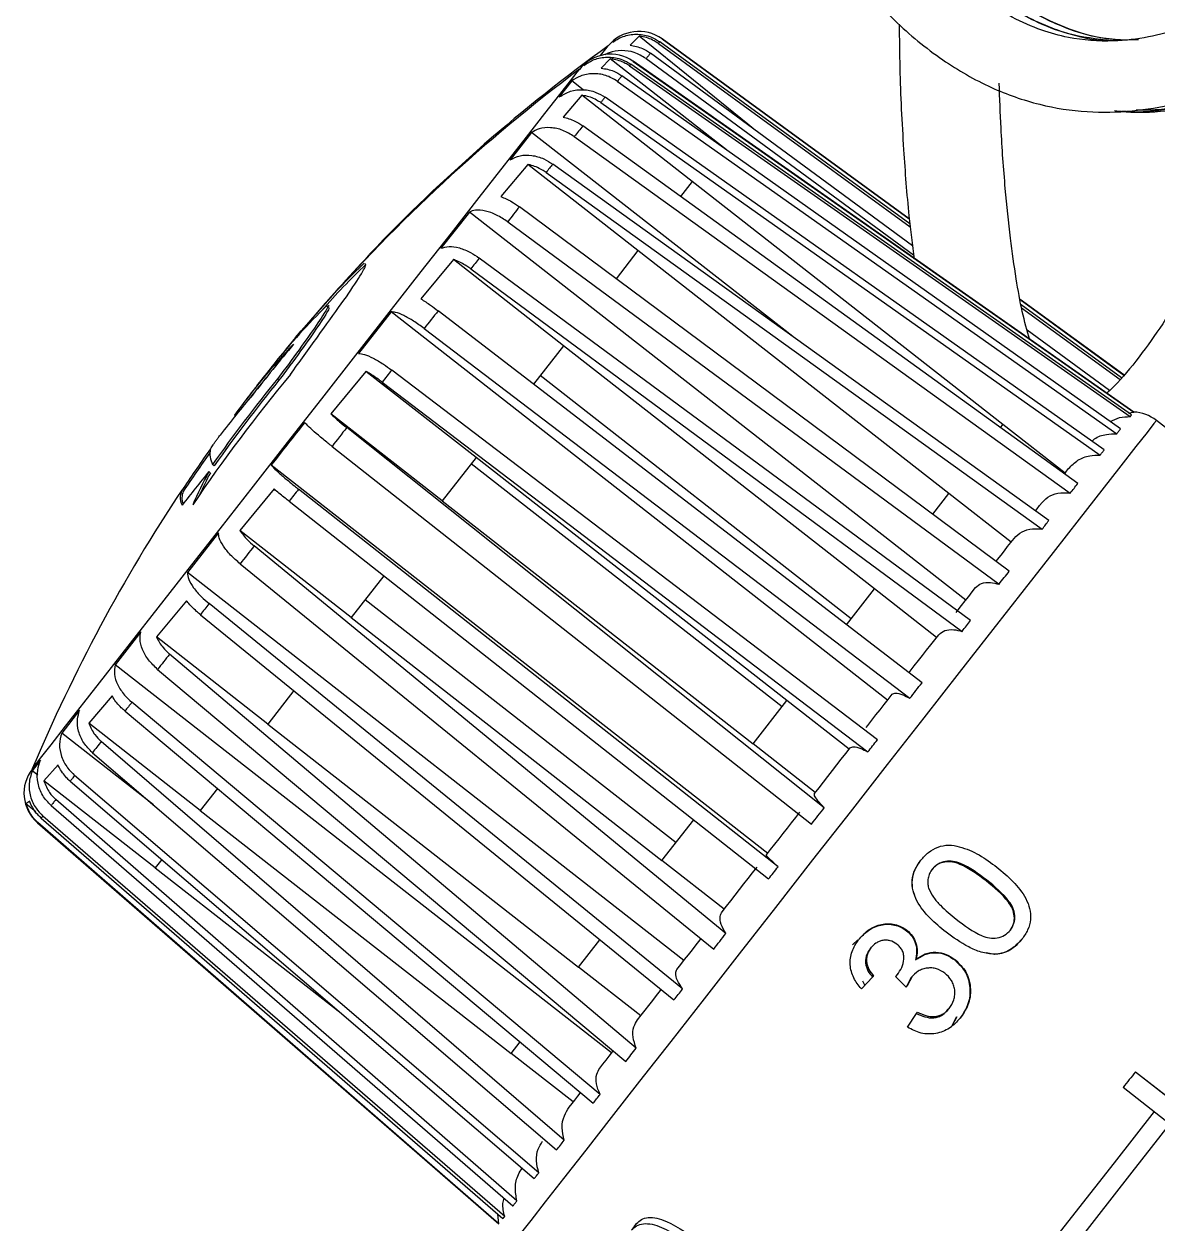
# Model space of a CAD drawing. Extents: x 150 to 4150, y 50 to 2920.
# Drawn here: x 1828.1 to 1971.8, y 1488.5 to 1640.6 of the extents above; entities that cross this region are included whole.
import ezdxf

# ---------------------------------------------------------------- set-up
doc = ezdxf.new("R2010")
doc.units = 0
doc.header["$LTSCALE"] = 10
doc.linetypes.add('SLD-KATı', pattern=[0])
doc.layers.get('0').update_dxf_attribs({"linetype": 'CONTINUOUS'})

msp = doc.modelspace()

# ---------------------------------------------------------------- linework, layer by layer
at = {"color": 7, "linetype": 'SLD-KATı'}
for p, q in [((1906.09, 1639.04), (1904.94, 1637.9)), ((1919.86, 1627.87), (1906.09, 1639.04)), ((1908.52, 1638.11), (1940.44, 1614.88)), ((1940.4, 1615.24), (1908.69, 1638.32)), ((1940.32, 1615.88), (1908.99, 1638.69)), ((1908.99, 1638.68), (1940.32, 1615.87)), ((1940.73, 1612.47), (1907.53, 1636.88)), ((1902.43, 1636.15), (1901.29, 1634.99)), ((1916.39, 1625.22), (1902.43, 1636.15)), ((1904.87, 1635.26), (1968.3, 1590.82)), ((1968.46, 1591.03), (1905.04, 1635.48)), ((1905.32, 1635.84), (1968.75, 1591.39)), ((1968.75, 1591.4), (1905.33, 1635.85)), ((1906.96, 1636.19), (1940.87, 1611.33)), ((1897.56, 1633.37), (1895.97, 1631.34)), ((1898.98, 1632.25), (1897.56, 1633.37)), ((1967.09, 1589.27), (1903.9, 1634.02)), ((1903.35, 1633.31), (1966.6, 1588.64)), ((1898.82, 1631.54), (1896.44, 1628.78)), ((1912.79, 1620.62), (1898.82, 1631.54)), ((1901.23, 1630.61), (1964.49, 1585.94)), ((1965.01, 1586.62), (1901.76, 1631.29)), ((1961.66, 1582.33), (1898.94, 1627.68)), ((1919.86, 1627.87), (1919.84, 1627.83)), ((1920.62, 1627.25), (1919.86, 1627.87)), ((1892.46, 1626.84), (1889.73, 1623.36)), ((1925.56, 1600.96), (1892.46, 1626.84)), ((1897.87, 1626.31), (1960.72, 1581.12)), ((1916.39, 1625.22), (1916.36, 1625.19)), ((1917.16, 1624.63), (1916.39, 1625.22)), ((1891.97, 1622.78), (1888.57, 1618.71)), ((1905.94, 1611.86), (1891.97, 1622.78)), ((1957.99, 1577.64), (1895.14, 1622.83)), ((1894.3, 1621.75), (1957.15, 1576.56)), ((1912.79, 1620.62), (1911.32, 1618.73)), ((1952.18, 1589.82), (1912.79, 1620.62)), ((1884.57, 1616.75), (1880.97, 1612.15)), ((1947.47, 1567.57), (1884.57, 1616.75)), ((1952.99, 1571.24), (1890.91, 1617.42)), ((1889.43, 1615.52), (1951.69, 1569.58)), ((1882.55, 1610.72), (1878.43, 1605.75)), ((1896.51, 1599.8), (1882.55, 1610.72)), ((1948.09, 1564.97), (1885.83, 1610.91)), ((1905.94, 1611.86), (1903.16, 1608.3)), ((1945.33, 1581.06), (1905.94, 1611.86)), ((1884.76, 1609.54), (1947.02, 1563.6)), ((1866.82, 1604.76), (1866.62, 1604.91)), ((1967.51, 1596.1), (1954.35, 1605.67)), ((1954.36, 1605.66), (1967.5, 1596.09)), ((1967.2, 1595.73), (1954.48, 1604.99)), ((1954.55, 1604.61), (1967.04, 1595.53)), ((1874.66, 1604.09), (1870.54, 1598.81)), ((1937.57, 1554.9), (1874.66, 1604.09)), ((1941.93, 1557.09), (1880.61, 1604.23)), ((1878.85, 1601.99), (1940.39, 1555.13)), ((1965.67, 1594.12), (1955.25, 1601.79)), ((1896.51, 1599.8), (1892.71, 1594.93)), ((1935.9, 1569), (1896.51, 1599.8)), ((1860.45, 1595.44), (1860.25, 1595.6)), ((1871.47, 1596.55), (1867.03, 1591.17)), ((1885.43, 1585.63), (1871.47, 1596.55)), ((1936.27, 1549.86), (1874.73, 1596.72)), ((1932.94, 1565.21), (1893.55, 1596.01)), ((1873.53, 1595.19), (1935.07, 1548.33)), ((1854.91, 1590.93), (1854.83, 1590.99)), ((1881.14, 1580.14), (1867.03, 1591.17)), ((1968.04, 1591.32), (1968.75, 1591.39)), ((1929.55, 1541.26), (1869.03, 1589.42)), ((1951.86, 1589.41), (1952.18, 1589.82)), ((1960.06, 1583.66), (1952.18, 1589.82)), ((2006.49, 1563.08), (1971.63, 1590.34)), ((1867.17, 1587.05), (1927.93, 1539.19)), ((1852.24, 1584.6), (1852.04, 1584.76)), ((1885.43, 1585.63), (1881.14, 1580.14)), ((1924.2, 1554.03), (1884.81, 1584.83)), ((1924.82, 1554.83), (1885.43, 1585.63)), ((1851.75, 1583.7), (1851.56, 1583.86)), ((1922.38, 1535.47), (1859.47, 1584.66)), ((1848.48, 1581.58), (1848.32, 1581.71)), ((1859.82, 1581.65), (1855.48, 1576.4)), ((1923.69, 1533.77), (1862.93, 1581.63)), ((1881.14, 1580.14), (1920.53, 1549.34)), ((1943.29, 1578.45), (1945.33, 1581.06)), ((1953.21, 1574.9), (1945.33, 1581.06)), ((1861.73, 1580.09), (1922.49, 1532.23)), ((1852.79, 1576.11), (1848.84, 1571.06)), ((1869.59, 1565.37), (1855.48, 1576.4)), ((1917.07, 1525.3), (1857.3, 1574.43)), ((1911.75, 1521.88), (1848.84, 1571.06)), ((1855.53, 1572.16), (1915.53, 1523.33)), ((1873.72, 1570.64), (1869.59, 1565.37)), ((1932.35, 1564.45), (1935.9, 1569)), ((1943.78, 1562.84), (1935.9, 1569)), ((1848.74, 1567.48), (1844.92, 1562.89)), ((1911.59, 1518.29), (1851.59, 1567.12)), ((1871.37, 1567.64), (1910.76, 1536.84)), ((1850.5, 1565.72), (1910.49, 1516.89)), ((1869.59, 1565.37), (1908.98, 1534.57)), ((1842.96, 1563.54), (1839.7, 1559.36)), ((1859.03, 1551.85), (1844.92, 1562.89)), ((1905.71, 1510.78), (1846.59, 1560.73)), ((1902.6, 1510.18), (1839.7, 1559.36)), ((1845.07, 1558.79), (1904.4, 1509.1)), ((1862.33, 1556.09), (1859.03, 1551.85)), ((1839.31, 1555.43), (1836.36, 1551.95)), ((1901.14, 1504.93), (1841.81, 1554.62)), ((1920.53, 1549.34), (1924.82, 1554.83)), ((1932.7, 1548.67), (1924.82, 1554.83)), ((1835.19, 1553.6), (1832.92, 1550.71)), ((1840.94, 1553.5), (1900.26, 1503.8)), ((1850.47, 1540.92), (1836.36, 1551.95)), ((1859.03, 1551.85), (1898.41, 1521.06)), ((1844.57, 1541.6), (1832.92, 1550.71)), ((1836.82, 1548.23), (1895.63, 1497.88)), ((1896.59, 1499.11), (1837.93, 1549.65)), ((1928.41, 1543.18), (1920.53, 1549.34)), ((1830.23, 1547.26), (1829.19, 1545.93)), ((1832.47, 1546.67), (1830.67, 1544.66)), ((1829.89, 1545.39), (1829.19, 1545.93)), ((1893.37, 1494.99), (1834.56, 1545.34)), ((1844.77, 1533.63), (1830.67, 1544.66)), ((1833.99, 1544.61), (1892.8, 1494.26)), ((1852.64, 1543.69), (1850.47, 1540.92)), ((1890.59, 1491.44), (1832.18, 1542.29)), ((1828.87, 1542.07), (1828.38, 1541.73)), ((1829.65, 1540.74), (1828.38, 1541.73)), ((1831.58, 1541.53), (1890.09, 1490.79)), ((1850.47, 1540.92), (1889.86, 1510.12)), ((1829.86, 1539.33), (1888.29, 1488.5)), ((1888.31, 1488.51), (1829.89, 1539.37)), ((1830.33, 1539.93), (1888.83, 1489.18)), ((1889.05, 1489.46), (1830.54, 1540.2)), ((1908.98, 1534.57), (1913, 1539.71)), ((1845.59, 1534.68), (1844.77, 1533.63)), ((1916.86, 1528.41), (1908.98, 1534.57)), ((1844.77, 1533.63), (1868.31, 1515.23)), ((1939.97, 1525.66), (1940.01, 1525.73)), ((1898.41, 1521.06), (1901.12, 1524.52)), ((1933.13, 1523.87), (1933.81, 1524.5)), ((1950.04, 1522.8), (1950.05, 1522.8)), ((1951.12, 1522.67), (1950.06, 1522.86)), ((1906.29, 1514.9), (1898.41, 1521.06)), ((1935.67, 1519.78), (1934.24, 1518.28)), ((1934.38, 1519.3), (1934.67, 1518.74)), ((1938.59, 1519.84), (1938.79, 1520.06)), ((1938.59, 1519.84), (1938.7, 1519.98)), ((1939.92, 1518.53), (1938.59, 1519.84)), ((1938.7, 1519.98), (1938.9, 1520.2)), ((1938.79, 1520.06), (1938.9, 1520.2)), ((1940.57, 1519.72), (1939.92, 1518.53)), ((1940.67, 1519.85), (1940.03, 1518.67)), ((1939.92, 1518.53), (1940.03, 1518.67)), ((1940.11, 1513.43), (1941.22, 1515.18)), ((1941.22, 1515.18), (1941.35, 1515.35)), ((1945.35, 1515.79), (1945.45, 1515.92)), ((1946.35, 1514.75), (1945.76, 1513.64)), ((1946.27, 1514.69), (1945.61, 1513.45)), ((1889.86, 1510.12), (1890.99, 1511.57)), ((1897.74, 1503.96), (1889.86, 1510.12)), ((1968.97, 1507.8), (1972.91, 1504.72)), ((1968.97, 1507.79), (1968.97, 1507.8)), ((1968.97, 1507.79), (1974.88, 1503.17)), ((1973.31, 1501.17), (1967.4, 1505.79)), ((1888.31, 1488.51), (1888.17, 1489.76))]:
    msp.add_line(p, q, dxfattribs=at)
at = {"color": 7, "linetype": 'SLD-KATı', "flags": 128}
for points in [[(1908.69, 1638.32), (1908.67, 1638.3), (1908.65, 1638.27), (1908.63, 1638.25), (1908.61, 1638.22), (1908.59, 1638.19), (1908.57, 1638.17), (1908.54, 1638.14), (1908.52, 1638.11)], [(1901.19, 1636.59), (1901.86, 1637.42), (1902.16, 1637.79), (1902.16, 1637.79)], [(1907.53, 1636.88), (1907.46, 1636.8), (1907.39, 1636.72), (1907.33, 1636.64), (1907.26, 1636.55), (1907.19, 1636.46), (1907.11, 1636.37), (1907.04, 1636.28), (1906.96, 1636.19)], [(1829.2, 1546.18), (1829.46, 1546.51), (1830.25, 1547.53), (1831.58, 1549.22), (1833.41, 1551.57), (1835.73, 1554.53), (1838.49, 1558.05), (1841.64, 1562.09), (1845.15, 1566.58), (1848.96, 1571.45), (1853, 1576.61), (1857.21, 1582), (1861.52, 1587.52), (1865.87, 1593.08), (1870.19, 1598.61), (1874.41, 1604.01), (1878.47, 1609.19), (1882.29, 1614.08), (1885.83, 1618.6), (1889.01, 1622.68), (1891.8, 1626.24), (1894.15, 1629.25), (1896.02, 1631.64), (1897.39, 1633.39), (1898.22, 1634.46), (1898.52, 1634.83), (1898.52, 1634.83)], [(1903.9, 1634.02), (1903.83, 1633.94), (1903.77, 1633.85), (1903.7, 1633.77), (1903.63, 1633.68), (1903.56, 1633.59), (1903.49, 1633.5), (1903.42, 1633.41), (1903.35, 1633.31)], [(1901.76, 1631.29), (1901.7, 1631.21), (1901.63, 1631.12), (1901.57, 1631.04), (1901.5, 1630.95), (1901.43, 1630.87), (1901.37, 1630.78), (1901.3, 1630.7), (1901.23, 1630.61)], [(1898.94, 1627.68), (1898.81, 1627.51), (1898.68, 1627.35), (1898.55, 1627.18), (1898.41, 1627.01), (1898.28, 1626.83), (1898.14, 1626.66), (1898.01, 1626.49), (1897.87, 1626.31)], [(1895.14, 1622.83), (1895.04, 1622.69), (1894.94, 1622.56), (1894.83, 1622.43), (1894.73, 1622.29), (1894.62, 1622.16), (1894.51, 1622.02), (1894.41, 1621.88), (1894.3, 1621.75)], [(1890.91, 1617.42), (1890.73, 1617.18), (1890.55, 1616.95), (1890.36, 1616.71), (1890.18, 1616.47), (1889.99, 1616.24), (1889.81, 1616), (1889.62, 1615.76), (1889.43, 1615.52)], [(1871.82, 1611.22), (1871.94, 1611.4), (1871.98, 1611.44)], [(1885.83, 1610.91), (1885.7, 1610.74), (1885.56, 1610.57), (1885.43, 1610.4), (1885.3, 1610.23), (1885.16, 1610.06), (1885.03, 1609.89), (1884.89, 1609.71), (1884.76, 1609.54)], [(1880.61, 1604.23), (1880.39, 1603.95), (1880.17, 1603.67), (1879.95, 1603.4), (1879.73, 1603.11), (1879.51, 1602.83), (1879.29, 1602.55), (1879.07, 1602.27), (1878.85, 1601.99)], [(1862.55, 1600.84), (1863.26, 1601.68), (1864.23, 1602.79)], [(1874.73, 1596.72), (1874.58, 1596.53), (1874.43, 1596.33), (1874.28, 1596.14), (1874.13, 1595.95), (1873.98, 1595.76), (1873.83, 1595.57), (1873.68, 1595.38), (1873.53, 1595.19)], [(1869.03, 1589.42), (1868.79, 1589.12), (1868.56, 1588.83), (1868.33, 1588.53), (1868.1, 1588.24), (1867.87, 1587.94), (1867.63, 1587.64), (1867.4, 1587.35), (1867.17, 1587.05)], [(1966.6, 1588.64), (1966.66, 1588.72), (1966.73, 1588.81), (1966.79, 1588.89), (1966.85, 1588.97), (1966.91, 1589.04), (1966.97, 1589.12), (1967.03, 1589.2), (1967.09, 1589.27)], [(1964.49, 1585.94), (1964.55, 1586.03), (1964.62, 1586.11), (1964.69, 1586.2), (1964.75, 1586.28), (1964.82, 1586.37), (1964.89, 1586.45), (1964.95, 1586.53), (1965.01, 1586.62)], [(1960.06, 1583.66), (1960.25, 1583.91), (1960.51, 1584.24)], [(1960.72, 1581.12), (1960.84, 1581.28), (1960.96, 1581.43), (1961.08, 1581.58), (1961.2, 1581.73), (1961.31, 1581.88), (1961.43, 1582.03), (1961.55, 1582.18), (1961.66, 1582.33)], [(1862.93, 1581.63), (1862.78, 1581.43), (1862.63, 1581.24), (1862.48, 1581.05), (1862.33, 1580.86), (1862.18, 1580.66), (1862.03, 1580.47), (1861.88, 1580.28), (1861.73, 1580.09)], [(1956.34, 1578.91), (1956.51, 1579.12), (1956.83, 1579.54), (1957.16, 1579.95)], [(1957.15, 1576.56), (1957.26, 1576.7), (1957.37, 1576.84), (1957.47, 1576.97), (1957.58, 1577.11), (1957.68, 1577.24), (1957.79, 1577.37), (1957.89, 1577.51), (1957.99, 1577.64)], [(1857.3, 1574.43), (1857.08, 1574.14), (1856.86, 1573.86), (1856.64, 1573.58), (1856.41, 1573.29), (1856.19, 1573.01), (1855.97, 1572.73), (1855.75, 1572.45), (1855.53, 1572.16)], [(1951.36, 1572.53), (1951.51, 1572.73), (1951.94, 1573.28), (1952.36, 1573.81), (1952.77, 1574.34), (1953.18, 1574.87), (1953.59, 1575.38)], [(1951.69, 1569.58), (1951.85, 1569.79), (1952.02, 1570), (1952.18, 1570.21), (1952.35, 1570.41), (1952.51, 1570.62), (1952.67, 1570.83), (1952.83, 1571.04), (1952.99, 1571.24)], [(1946.25, 1566), (1946.5, 1566.32), (1946.95, 1566.89), (1947.4, 1567.47), (1947.84, 1568.03), (1948.28, 1568.6), (1948.72, 1569.15)], [(1851.59, 1567.12), (1851.45, 1566.94), (1851.31, 1566.77), (1851.18, 1566.59), (1851.04, 1566.42), (1850.9, 1566.24), (1850.77, 1566.07), (1850.63, 1565.9), (1850.5, 1565.72)], [(1947.02, 1563.6), (1947.15, 1563.78), (1947.29, 1563.95), (1947.42, 1564.12), (1947.56, 1564.29), (1947.69, 1564.46), (1947.82, 1564.63), (1947.96, 1564.8), (1948.09, 1564.97)], [(1940.31, 1558.41), (1940.43, 1558.55), (1940.95, 1559.23), (1941.48, 1559.9), (1942, 1560.56), (1942.51, 1561.22), (1943.03, 1561.88), (1943.54, 1562.53), (1944.04, 1563.18)], [(1846.59, 1560.73), (1846.4, 1560.48), (1846.21, 1560.24), (1846.02, 1559.99), (1845.83, 1559.75), (1845.64, 1559.51), (1845.45, 1559.27), (1845.26, 1559.03), (1845.07, 1558.79)], [(1940.39, 1555.13), (1940.58, 1555.37), (1940.78, 1555.62), (1940.97, 1555.87), (1941.16, 1556.11), (1941.35, 1556.36), (1941.54, 1556.6), (1941.74, 1556.84), (1941.93, 1557.09)], [(1841.81, 1554.62), (1841.7, 1554.48), (1841.59, 1554.33), (1841.48, 1554.19), (1841.37, 1554.05), (1841.26, 1553.91), (1841.15, 1553.78), (1841.05, 1553.64), (1840.94, 1553.5)], [(1934.87, 1551.44), (1935.06, 1551.69), (1935.58, 1552.35), (1936.09, 1553.01), (1936.61, 1553.67), (1937.12, 1554.32), (1937.63, 1554.98), (1938.14, 1555.63)], [(1935.07, 1548.33), (1935.22, 1548.52), (1935.37, 1548.71), (1935.52, 1548.9), (1935.67, 1549.09), (1935.82, 1549.28), (1935.97, 1549.47), (1936.12, 1549.66), (1936.27, 1549.86)], [(1837.93, 1549.65), (1837.79, 1549.47), (1837.65, 1549.29), (1837.51, 1549.11), (1837.37, 1548.93), (1837.23, 1548.75), (1837.09, 1548.58), (1836.96, 1548.41), (1836.82, 1548.23)], [(1928.32, 1543.06), (1928.88, 1543.79), (1929.45, 1544.51), (1930.01, 1545.23), (1930.57, 1545.95), (1931.14, 1546.67), (1931.7, 1547.39), (1932.26, 1548.11), (1932.82, 1548.83)], [(1834.56, 1545.34), (1834.49, 1545.25), (1834.41, 1545.16), (1834.34, 1545.06), (1834.27, 1544.97), (1834.2, 1544.88), (1834.13, 1544.79), (1834.06, 1544.7), (1833.99, 1544.61)], [(1832.18, 1542.29), (1832.1, 1542.19), (1832.02, 1542.09), (1831.94, 1541.99), (1831.87, 1541.9), (1831.79, 1541.8), (1831.72, 1541.71), (1831.65, 1541.62), (1831.58, 1541.53)], [(1922.22, 1535.27), (1922.75, 1535.94), (1923.28, 1536.62), (1923.81, 1537.3), (1924.34, 1537.97), (1924.87, 1538.65), (1925.4, 1539.33), (1925.93, 1540.01), (1926.46, 1540.69)], [(1927.93, 1539.19), (1928.13, 1539.45), (1928.34, 1539.71), (1928.54, 1539.97), (1928.74, 1540.23), (1928.94, 1540.48), (1929.15, 1540.74), (1929.35, 1541), (1929.55, 1541.26)], [(1941.78, 1534.62), (1941.76, 1534.59), (1941.74, 1534.56)], [(1916.6, 1528.07), (1917.14, 1528.77), (1917.69, 1529.47), (1918.24, 1530.18), (1918.79, 1530.88), (1919.35, 1531.59), (1919.9, 1532.3), (1920.46, 1533.01), (1921.02, 1533.73)], [(1922.49, 1532.23), (1922.64, 1532.42), (1922.79, 1532.61), (1922.94, 1532.81), (1923.09, 1533), (1923.24, 1533.19), (1923.39, 1533.38), (1923.54, 1533.58), (1923.69, 1533.77)], [(1943.18, 1533.4), (1943.21, 1533.43), (1943.23, 1533.46)], [(1950.04, 1531.97), (1950.08, 1532.03), (1950.12, 1532.08)], [(1953.09, 1525.68), (1953.11, 1525.71), (1953.13, 1525.74)], [(1910.88, 1520.76), (1911.36, 1521.38), (1911.85, 1522), (1912.34, 1522.63), (1912.83, 1523.26), (1913.32, 1523.89), (1913.82, 1524.53), (1913.9, 1524.63)], [(1915.53, 1523.33), (1915.72, 1523.58), (1915.91, 1523.82), (1916.11, 1524.07), (1916.3, 1524.31), (1916.49, 1524.56), (1916.68, 1524.81), (1916.88, 1525.05), (1917.07, 1525.3)], [(1933.9, 1524.53), (1933.95, 1524.59), (1934, 1524.66)], [(1954.59, 1524.6), (1954.57, 1524.57), (1954.55, 1524.54)], [(1935.4, 1523.44), (1935.45, 1523.5), (1935.5, 1523.57)], [(1951.13, 1522.68), (1951.12, 1522.68), (1951.12, 1522.67)], [(1946.11, 1521.92), (1946.13, 1521.95), (1946.15, 1521.97)], [(1905.88, 1514.37), (1906.35, 1514.98), (1906.83, 1515.59), (1907.31, 1516.2), (1907.8, 1516.83), (1908.29, 1517.45), (1908.79, 1518.09), (1908.85, 1518.17)], [(1910.49, 1516.89), (1910.63, 1517.06), (1910.77, 1517.24), (1910.9, 1517.41), (1911.04, 1517.59), (1911.18, 1517.76), (1911.31, 1517.94), (1911.45, 1518.11), (1911.59, 1518.29)], [(1901.11, 1508.26), (1901.5, 1508.76), (1901.89, 1509.27), (1902.29, 1509.78), (1902.7, 1510.3), (1902.77, 1510.39)], [(1904.4, 1509.1), (1904.56, 1509.31), (1904.73, 1509.51), (1904.89, 1509.72), (1905.05, 1509.93), (1905.22, 1510.14), (1905.38, 1510.35), (1905.55, 1510.56), (1905.71, 1510.78)], [(1968.97, 1507.79), (1968.77, 1507.54), (1968.58, 1507.29), (1968.38, 1507.04), (1968.18, 1506.79), (1967.99, 1506.54), (1967.79, 1506.29), (1967.6, 1506.04), (1967.4, 1505.79)], [(1897.22, 1503.3), (1897.58, 1503.75), (1897.94, 1504.21), (1898.3, 1504.68), (1898.61, 1505.08)], [(1900.26, 1503.8), (1900.37, 1503.94), (1900.48, 1504.08), (1900.59, 1504.22), (1900.7, 1504.36), (1900.81, 1504.5), (1900.92, 1504.64), (1901.03, 1504.78), (1901.14, 1504.93)], [(1937.89, 1459.93), (1940.73, 1463.56), (1944.06, 1467.83), (1947.86, 1472.68), (1952.05, 1478.04), (1956.57, 1483.81), (1961.34, 1489.92), (1966.3, 1496.27), (1971.37, 1502.75)], [(1973.41, 1501.3), (1968.53, 1495.06), (1963.76, 1488.95), (1959.16, 1483.08), (1954.81, 1477.51), (1950.78, 1472.36), (1947.13, 1467.69), (1943.92, 1463.58), (1941.19, 1460.09)], [(1895.63, 1497.88), (1895.75, 1498.03), (1895.87, 1498.18), (1895.99, 1498.33), (1896.11, 1498.49), (1896.23, 1498.64), (1896.35, 1498.8), (1896.47, 1498.95), (1896.59, 1499.11)], [(1892.8, 1494.26), (1892.87, 1494.35), (1892.94, 1494.44), (1893.01, 1494.53), (1893.08, 1494.62), (1893.15, 1494.71), (1893.23, 1494.81), (1893.3, 1494.9), (1893.37, 1494.99)], [(1890.09, 1490.79), (1890.15, 1490.86), (1890.21, 1490.94), (1890.27, 1491.02), (1890.33, 1491.1), (1890.4, 1491.18), (1890.46, 1491.27), (1890.53, 1491.35), (1890.59, 1491.44)], [(1888.83, 1489.18), (1888.86, 1489.22), (1888.88, 1489.25), (1888.91, 1489.28), (1888.94, 1489.32), (1888.96, 1489.35), (1888.99, 1489.39), (1889.02, 1489.42), (1889.05, 1489.46)], [(1888.29, 1488.5), (1888.29, 1488.5), (1888.3, 1488.5), (1888.3, 1488.5), (1888.3, 1488.5), (1888.3, 1488.51), (1888.31, 1488.51)], [(1905.13, 1487.74), (1905.45, 1488.14), (1905.77, 1488.55)]]:
    msp.add_lwpolyline(points, dxfattribs=at)
at = {"color": 8, "linetype": 'SLD-KATı', "flags": 128}
for points in [[(1908.99, 1638.69), (1908.99, 1638.69), (1908.99, 1638.68)], [(1905.33, 1635.85), (1905.33, 1635.85), (1905.32, 1635.84)], [(1971.63, 1590.34), (1971.63, 1590.34), (1971.31, 1589.93), (1970.44, 1588.82), (1969.04, 1587.02), (1967.12, 1584.57), (1964.7, 1581.49), (1961.84, 1577.82), (1958.55, 1573.61), (1954.88, 1568.92), (1950.89, 1563.82), (1946.63, 1558.37), (1942.16, 1552.65), (1937.53, 1546.73), (1932.81, 1540.7), (1928.07, 1534.63), (1923.36, 1528.61), (1918.75, 1522.72), (1914.31, 1517.03), (1910.09, 1511.63), (1906.15, 1506.59), (1902.54, 1501.98), (1899.32, 1497.86), (1896.52, 1494.28), (1894.18, 1491.3), (1892.35, 1488.94), (1891.03, 1487.26), (1890.25, 1486.26), (1890.01, 1485.96)]]:
    msp.add_lwpolyline(points, dxfattribs=at)
at = {"color": 7, "linetype": 'SLD-KATı'}
for centre, radius, start, end in [((1906.05, 1634.64), 5, 53.9522, 140.9522), ((2027.71, 1463.51), 214.8, 125.7668, 136.471), ((1902.46, 1631.75), 5, 54.9781, 141.9781), ((1817.36, 1703.85), 111.19, 321.9098, 322.0516), ((2027.16, 1462.82), 214.8, 126.7927, 138.7506), ((2026.8, 1463.99), 213.77, 136.4708, 139.5109), ((1932.55, 1545.8), 88.96, 133.5535, 141.6675), ((1932.85, 1545.53), 89.1, 133.5499, 138.7424), ((1929.1, 1541.76), 88.91, 134.7617, 141.1587), ((1921.22, 1543.6), 81.57, 136.2371, 144.4814), ((2026.08, 1462.7), 213.72, 140.0209, 142.2511), ((2027.71, 1463.51), 214.8, 140.2568, 141.5825), ((2027.16, 1462.82), 214.8, 141.1638, 141.9781), ((2024.12, 1461.62), 210.75, 140.3243, 145.9427), ((2025.36, 1462.07), 212.35, 141.0368, 144.705), ((2025.3, 1462.11), 212.02, 141.0348, 144.7088), ((1921.12, 1543.68), 81.2, 140.1422, 142.6754), ((2027.16, 1462.82), 214.8, 141.9781, 142.6735), ((1928.96, 1531.32), 95.06, 139.1133, 143.0332), ((1936.07, 1616.2), 41.03, 321.7764, 322.1486), ((1968.55, 1586.4), 5, 51.9781, 87.6664), ((1968.87, 1591.3), 0.149, 140.7488, 143.448), ((2026.89, 1463.32), 214.25, 144.8239, 146.4584), ((2027.16, 1462.82), 214.55, 144.8765, 146.4646), ((1854.72, 1586.16), 3.02, 169.6556, 207.614), ((1958.67, 1495.34), 138.95, 140.4295, 142.6653), ((1941.49, 1537.69), 101.09, 152.8266, 155.4824), ((1939.66, 1538.56), 98.82, 152.8199, 154.6316), ((1849.78, 1580.56), 1.86, 142.118, 210.7529), ((2027.16, 1462.82), 214.8, 146.4593, 157.1636), ((1850.24, 1580.5), 2.09, 156.0055, 200.9856), ((1833.14, 1543.1), 5, 141.9781, 228.9781), ((2098.49, 1330.38), 340.33, 141.9372, 141.9948)]:
    msp.add_arc(centre, radius, start, end, dxfattribs=at)
at = {"color": 8, "linetype": 'SLD-KATı'}
msp.add_arc((1832.67, 1537.17), 3.55, 141.6872, 142.3994, dxfattribs=at)
at = {"color": 7, "linetype": 'SLD-KATı'}
for points, knots in [([(2041.98, 1710.04), (2041.57, 1709.38), (2038.78, 1704.89), (2033.63, 1697.24), (2026.36, 1686.89), (2019.29, 1677.62), (2012.48, 1669.42), (2006.52, 1662.87), (1999.85, 1656.19), (1992, 1649.37), (1984.25, 1644.22), (1978.44, 1641.39), (1974.68, 1639.92), (1970.57, 1638.83), (1965.76, 1638.24), (1961.17, 1638.6), (1956.88, 1639.78), (1953.11, 1641.46), (1948.98, 1644.05), (1946.38, 1646.39), (1944.97, 1647.67)], [0, 0, 0, 0, 0.017773, 0.120234, 0.209773, 0.305523, 0.385539, 0.451985, 0.506765, 0.60024, 0.68815, 0.717343, 0.747576, 0.780522, 0.814689, 0.859176, 0.886412, 0.918151, 0.95554, 1, 1, 1, 1]), ([(1932.47, 1647.67), (1934.4, 1645.39), (1938.03, 1641.11), (1944.22, 1636.03), (1950.44, 1632.43), (1956.65, 1630.25), (1962.71, 1629.31), (1970.31, 1629.46), (1979.21, 1631.64), (1988.67, 1636.26), (1997, 1641.9), (2004.5, 1648.14), (2011.17, 1654.57), (2017.23, 1661.07), (2022.75, 1667.5), (2028, 1674.05), (2033.13, 1680.82), (2037.78, 1687.27), (2040.7, 1691.57), (2041.98, 1693.44)], [0, 0, 0, 0, 0.063734, 0.119736, 0.1701, 0.216216, 0.259134, 0.299507, 0.376296, 0.450086, 0.519901, 0.587289, 0.654776, 0.714553, 0.773897, 0.832824, 0.890823, 0.952369, 1, 1, 1, 1]), ([(1967.31, 1629.55), (1967.89, 1629.51), (1970.88, 1629.3), (1976.22, 1630.42), (1982.96, 1632.57), (1989.18, 1635.62), (1995.01, 1639.19), (2000.85, 1643.52), (2005.02, 1646.91), (2007.21, 1649.04), (2007.44, 1649.27)], [0, 0, 0, 0, 0.038525, 0.197579, 0.352438, 0.503411, 0.649633, 0.799647, 0.978996, 1, 1, 1, 1]), ([(1969.08, 1629.69), (1970.14, 1629.69), (1973.01, 1629.68), (1977.87, 1630.9), (1984.09, 1633.04), (1990.56, 1636.36), (1997.33, 1640.81), (2002.89, 1645.07), (2006.17, 1648.17), (2007.31, 1649.25)], [0, 0, 0, 0, 0.073074, 0.196795, 0.34018, 0.523121, 0.69187, 0.893111, 1, 1, 1, 1]), ([(1966.36, 1638.44), (1966.27, 1638.44), (1964.39, 1638.36), (1960.2, 1639.23), (1955.06, 1641.36), (1950.48, 1644.4), (1948.15, 1646.52), (1946.89, 1647.67)], [0, 0, 0, 0, 0.012302, 0.253526, 0.570068, 0.768012, 1, 1, 1, 1]), ([(1965.95, 1638.44), (1964.07, 1638.66), (1959.85, 1639.16), (1954.7, 1641.59), (1950.28, 1644.57), (1948.07, 1646.59), (1946.89, 1647.67)], [0, 0, 0, 0, 0.260224, 0.584035, 0.778369, 1, 1, 1, 1]), ([(1967.19, 1638.54), (1966.16, 1638.63), (1963.54, 1638.87), (1959.18, 1640.34), (1954.86, 1642.56), (1952.42, 1644.67), (1951.45, 1645.52)], [0, 0, 0, 0, 0.175184, 0.447426, 0.780363, 1, 1, 1, 1]), ([(1969.35, 1638.57), (1968.13, 1638.54), (1965.68, 1638.48), (1961.89, 1639.4), (1957.8, 1641), (1954.19, 1643.07), (1952.17, 1644.83), (1951.46, 1645.46)], [0, 0, 0, 0, 0.183825, 0.369774, 0.589953, 0.854418, 1, 1, 1, 1]), ([(1939.03, 1640.57), (1939.05, 1638.71), (1939.11, 1633.37), (1939.52, 1625.22), (1940.13, 1617.08), (1940.7, 1612.6), (1940.93, 1610.78)], [0, 0, 0, 0, 0.18344, 0.525025, 0.807631, 1, 1, 1, 1]), ([(1966.31, 1629.61), (1967.1, 1629.53), (1969.72, 1629.24), (1975.89, 1629.84), (1983.37, 1631.86), (1991.2, 1635.69), (1995.81, 1638.33), (1998.15, 1640.16), (1998.23, 1640.23)], [0, 0, 0, 0, 0.069602, 0.231235, 0.539314, 0.741439, 0.99109, 1, 1, 1, 1]), ([(1970.96, 1629.68), (1972.47, 1629.73), (1975.68, 1629.83), (1980.69, 1631.17), (1986.24, 1633.2), (1992.26, 1636.22), (1996.2, 1638.87), (1998.27, 1640.26)], [0, 0, 0, 0, 0.1528995, 0.3238857, 0.5211059, 0.7496242, 1, 1, 1, 1]), ([(1902.74, 1638.27), (1903.1, 1638.5), (1903.94, 1639.04), (1905.5, 1639.37), (1906.98, 1639.19), (1908.04, 1638.76), (1908.51, 1638.44), (1908.69, 1638.32)], [0, 0, 0, 0, 0.202893, 0.467545, 0.731792, 0.897057, 1, 1, 1, 1]), ([(1903.03, 1638.63), (1902.97, 1638.58), (1902.86, 1638.47), (1902.78, 1638.34), (1902.74, 1638.27)], [0, 0, 0, 0, 0.500006, 1, 1, 1, 1]), ([(1908.52, 1638.11), (1908.34, 1638.23), (1907.7, 1638.65), (1906.85, 1638.94), (1906.2, 1639.02), (1906.09, 1639.04)], [0, 0, 0, 0, 0.242339, 0.88209, 1, 1, 1, 1]), ([(1899.08, 1635.32), (1899.44, 1635.56), (1900.27, 1636.11), (1901.82, 1636.46), (1903.31, 1636.31), (1904.37, 1635.9), (1904.85, 1635.59), (1905.04, 1635.48)], [0, 0, 0, 0, 0.2028852, 0.4675499, 0.7317905, 0.8970472, 1, 1, 1, 1]), ([(1906.96, 1636.19), (1906.48, 1636.48), (1905.51, 1637.07), (1903.85, 1637.28), (1902.57, 1637.12), (1901.95, 1636.76), (1901.8, 1636.67)], [0, 0, 0, 0, 0.298941, 0.597942, 0.897193, 1, 1, 1, 1]), ([(1904.94, 1637.9), (1905.48, 1637.8), (1906.39, 1637.62), (1907.19, 1637.1), (1907.53, 1636.88)], [0, 0, 0, 0, 0.58337, 1, 1, 1, 1]), ([(1899.37, 1635.69), (1899.31, 1635.63), (1899.2, 1635.53), (1899.12, 1635.39), (1899.08, 1635.32)], [0, 0, 0, 0, 0.5000001, 1, 1, 1, 1]), ([(1901.29, 1634.99), (1901.83, 1634.89), (1902.75, 1634.74), (1903.56, 1634.23), (1903.9, 1634.02)], [0, 0, 0, 0, 0.5833708, 1, 1, 1, 1]), ([(1904.87, 1635.26), (1904.69, 1635.37), (1904.04, 1635.79), (1903.18, 1636.07), (1902.53, 1636.13), (1902.43, 1636.15)], [0, 0, 0, 0, 0.242362, 0.882074, 1, 1, 1, 1]), ([(1903.35, 1633.31), (1902.86, 1633.6), (1901.88, 1634.16), (1900.21, 1634.36), (1898.7, 1634.09), (1897.91, 1633.59), (1897.56, 1633.37)], [0, 0, 0, 0, 0.263774, 0.52759, 0.791618, 1, 1, 1, 1]), ([(1988.36, 1633.66), (1988.14, 1633.13), (1986.63, 1629.44), (1983.99, 1623.73), (1980.63, 1616.81), (1977.79, 1611.47), (1975.23, 1607), (1972.62, 1602.82), (1969.75, 1598.71), (1967.15, 1595.49), (1965.78, 1594.21), (1965.33, 1593.79)], [0, 0, 0, 0, 0.027377, 0.190943, 0.332756, 0.452161, 0.550624, 0.659284, 0.788931, 0.931058, 1, 1, 1, 1]), ([(1895.97, 1631.34), (1896.43, 1631.62), (1897.34, 1632.16), (1898.99, 1632.33), (1900.53, 1632.04), (1901.39, 1631.52), (1901.76, 1631.29)], [0, 0, 0, 0, 0.264603, 0.529291, 0.79368, 1, 1, 1, 1]), ([(1955.57, 1600.54), (1955.25, 1601.7), (1954.6, 1604), (1953.81, 1608.46), (1953.07, 1613.64), (1952.42, 1620.06), (1951.94, 1626.65), (1951.78, 1631.17), (1951.72, 1633.06)], [0, 0, 0, 0, 0.140964, 0.280164, 0.439964, 0.62545, 0.842761, 1, 1, 1, 1]), ([(1901.23, 1630.61), (1901.05, 1630.72), (1900.41, 1631.14), (1899.57, 1631.44), (1898.92, 1631.52), (1898.82, 1631.54)], [0, 0, 0, 0, 0.242327, 0.882108, 1, 1, 1, 1]), ([(1896.44, 1628.78), (1896.95, 1628.65), (1897.81, 1628.42), (1898.61, 1627.9), (1898.94, 1627.68)], [0, 0, 0, 0, 0.583374, 1, 1, 1, 1]), ([(1897.87, 1626.31), (1897.39, 1626.6), (1896.43, 1627.19), (1894.85, 1627.51), (1893.47, 1627.39), (1892.77, 1627.01), (1892.46, 1626.84)], [0, 0, 0, 0, 0.263755, 0.527585, 0.791618, 1, 1, 1, 1]), ([(1889.73, 1623.36), (1890.13, 1623.56), (1890.94, 1623.98), (1892.47, 1623.99), (1893.93, 1623.59), (1894.77, 1623.06), (1895.14, 1622.83)], [0, 0, 0, 0, 0.264598, 0.529293, 0.793672, 1, 1, 1, 1]), ([(1894.3, 1621.75), (1894.13, 1621.86), (1893.49, 1622.29), (1892.68, 1622.62), (1892.07, 1622.76), (1891.97, 1622.78)], [0, 0, 0, 0, 0.242334, 0.882106, 1, 1, 1, 1]), ([(1888.57, 1618.71), (1889.02, 1618.52), (1889.81, 1618.19), (1890.59, 1617.64), (1890.91, 1617.42)], [0, 0, 0, 0, 0.583368, 1, 1, 1, 1]), ([(1889.43, 1615.52), (1888.96, 1615.82), (1888.03, 1616.44), (1886.58, 1616.93), (1885.38, 1617.05), (1884.82, 1616.84), (1884.57, 1616.75)], [0, 0, 0, 0, 0.263743, 0.527584, 0.791619, 1, 1, 1, 1]), ([(1880.97, 1612.15), (1881.29, 1612.26), (1881.94, 1612.47), (1883.29, 1612.25), (1884.64, 1611.72), (1885.47, 1611.16), (1885.83, 1610.91)], [0, 0, 0, 0, 0.264582, 0.52928, 0.793655, 1, 1, 1, 1]), ([(1884.76, 1609.54), (1884.58, 1609.66), (1883.96, 1610.1), (1883.19, 1610.49), (1882.63, 1610.69), (1882.55, 1610.72)], [0, 0, 0, 0, 0.24236, 0.882113, 1, 1, 1, 1]), ([(1861.91, 1596.17), (1863.06, 1597.77), (1865.36, 1600.97), (1868.5, 1605.28), (1870.71, 1608.53), (1871.57, 1610.09), (1871.39, 1610.14), (1871.34, 1610.16)], [0, 0, 0, 0, 0.225974, 0.450638, 0.674292, 0.897808, 1, 1, 1, 1]), ([(1866.53, 1604.8), (1866.57, 1604.78), (1866.68, 1604.74), (1865.91, 1603.47), (1864.28, 1601.07), (1862.21, 1598.17), (1860.72, 1596.22), (1860.25, 1595.6)], [0, 0, 0, 0, 0.115176, 0.305746, 0.581529, 0.867007, 1, 1, 1, 1]), ([(1866.73, 1604.64), (1866.77, 1604.63), (1866.88, 1604.59), (1866.11, 1603.31), (1864.48, 1600.92), (1862.4, 1598.01), (1860.92, 1596.06), (1860.45, 1595.44)], [0, 0, 0, 0, 0.115177, 0.305747, 0.58153, 0.867013, 1, 1, 1, 1]), ([(1878.43, 1605.75), (1878.84, 1605.49), (1879.53, 1605.04), (1880.29, 1604.47), (1880.61, 1604.23)], [0, 0, 0, 0, 0.583375, 1, 1, 1, 1]), ([(1878.85, 1601.99), (1878.4, 1602.31), (1877.49, 1602.97), (1876.22, 1603.68), (1875.23, 1604.07), (1874.84, 1604.08), (1874.66, 1604.09)], [0, 0, 0, 0, 0.263766, 0.527599, 0.791625, 1, 1, 1, 1]), ([(1870.54, 1598.81), (1870.77, 1598.8), (1871.23, 1598.77), (1872.36, 1598.27), (1873.57, 1597.56), (1874.38, 1596.97), (1874.73, 1596.72)], [0, 0, 0, 0, 0.264592, 0.529293, 0.793682, 1, 1, 1, 1]), ([(1873.53, 1595.19), (1873.36, 1595.31), (1872.75, 1595.77), (1872.04, 1596.23), (1871.54, 1596.51), (1871.47, 1596.55)], [0, 0, 0, 0, 0.242311, 0.882126, 1, 1, 1, 1]), ([(1867.03, 1591.17), (1867.38, 1590.84), (1867.98, 1590.27), (1868.72, 1589.67), (1869.03, 1589.42)], [0, 0, 0, 0, 0.58336, 1, 1, 1, 1]), ([(1965.78, 1590.19), (1966.17, 1590.39), (1966.95, 1590.79), (1967.84, 1590.81), (1968.3, 1590.82)], [0, 0, 0, 0, 0.484365, 1, 1, 1, 1]), ([(1863.71, 1590.08), (1863, 1589.18), (1861.56, 1587.39), (1860.17, 1585.57), (1859.47, 1584.66)], [0, 0, 0, 0, 0.500001, 1, 1, 1, 1]), ([(1867.17, 1587.05), (1867, 1587.18), (1866.39, 1587.67), (1865.4, 1588.48), (1864.41, 1589.35), (1863.89, 1589.86), (1863.75, 1590.03), (1863.71, 1590.08)], [0, 0, 0, 0, 0.102975, 0.366804, 0.630618, 0.894684, 1, 1, 1, 1]), ([(1851.75, 1586.7), (1851.76, 1586.72), (1851.78, 1586.76), (1851.92, 1586.96), (1852.11, 1587.24), (1852.34, 1587.57), (1852.59, 1587.92), (1852.83, 1588.25), (1852.95, 1588.41), (1853.01, 1588.49)], [0, 0, 0, 0, 0.143613, 0.287379, 0.431276, 0.575268, 0.719295, 0.863211, 1, 1, 1, 1]), ([(1963.48, 1587.7), (1963.58, 1587.8), (1964.07, 1588.26), (1965.18, 1588.62), (1966.16, 1588.64), (1966.6, 1588.64)], [0, 0, 0, 0, 0.133136, 0.612893, 1, 1, 1, 1]), ([(1960.51, 1584.24), (1960.88, 1584.62), (1961.62, 1585.38), (1963.06, 1585.93), (1964.05, 1585.94), (1964.49, 1585.94)], [0, 0, 0, 0, 0.3570584, 0.714114, 1, 1, 1, 1]), ([(1859.47, 1584.66), (1859.56, 1584.55), (1859.77, 1584.31), (1860.51, 1583.62), (1861.47, 1582.8), (1862.32, 1582.11), (1862.76, 1581.76), (1862.93, 1581.63)], [0, 0, 0, 0, 0.202885, 0.467546, 0.731789, 0.897053, 1, 1, 1, 1]), ([(1861.73, 1580.09), (1861.56, 1580.22), (1860.96, 1580.69), (1860.31, 1581.23), (1859.88, 1581.59), (1859.82, 1581.65)], [0, 0, 0, 0, 0.242335, 0.882075, 1, 1, 1, 1]), ([(1957.16, 1579.95), (1957.47, 1580.25), (1958.09, 1580.86), (1959.39, 1581.24), (1960.31, 1581.16), (1960.72, 1581.12)], [0, 0, 0, 0, 0.356268, 0.712555, 1, 1, 1, 1]), ([(1855.53, 1572.16), (1855.11, 1572.53), (1854.27, 1573.27), (1853.35, 1574.43), (1852.83, 1575.42), (1852.8, 1575.9), (1852.79, 1576.11)], [0, 0, 0, 0, 0.263755, 0.527585, 0.791616, 1, 1, 1, 1]), ([(1855.48, 1576.4), (1855.78, 1576), (1856.29, 1575.32), (1857, 1574.69), (1857.3, 1574.43)], [0, 0, 0, 0, 0.583358, 1, 1, 1, 1]), ([(1953.59, 1575.38), (1953.9, 1575.69), (1954.52, 1576.3), (1955.82, 1576.68), (1956.74, 1576.6), (1957.15, 1576.56)], [0, 0, 0, 0, 0.357065, 0.714137, 1, 1, 1, 1]), ([(1848.84, 1571.06), (1848.87, 1570.79), (1848.92, 1570.24), (1849.58, 1569.14), (1850.5, 1568.06), (1851.26, 1567.41), (1851.59, 1567.12)], [0, 0, 0, 0, 0.264599, 0.529288, 0.793681, 1, 1, 1, 1]), ([(1948.72, 1569.15), (1948.94, 1569.35), (1949.4, 1569.76), (1950.49, 1569.86), (1951.32, 1569.66), (1951.69, 1569.58)], [0, 0, 0, 0, 0.356259, 0.712548, 1, 1, 1, 1]), ([(1850.5, 1565.72), (1850.33, 1565.86), (1849.75, 1566.35), (1849.15, 1566.96), (1848.79, 1567.41), (1848.74, 1567.48)], [0, 0, 0, 0, 0.242337, 0.882071, 1, 1, 1, 1]), ([(1845.07, 1558.79), (1844.67, 1559.18), (1843.86, 1559.95), (1843.09, 1561.31), (1842.77, 1562.56), (1842.9, 1563.24), (1842.96, 1563.54)], [0, 0, 0, 0, 0.263758, 0.527591, 0.791621, 1, 1, 1, 1]), ([(1944.04, 1563.18), (1944.27, 1563.38), (1944.73, 1563.78), (1945.83, 1563.89), (1946.65, 1563.69), (1947.02, 1563.6)], [0, 0, 0, 0, 0.3570603, 0.7141318, 1, 1, 1, 1]), ([(1844.92, 1562.89), (1845.17, 1562.43), (1845.6, 1561.64), (1846.3, 1561), (1846.59, 1560.73)], [0, 0, 0, 0, 0.583356, 1, 1, 1, 1]), ([(1839.7, 1559.36), (1839.63, 1558.98), (1839.51, 1558.21), (1839.96, 1556.84), (1840.76, 1555.59), (1841.49, 1554.91), (1841.81, 1554.62)], [0, 0, 0, 0, 0.264588, 0.529289, 0.793664, 1, 1, 1, 1]), ([(1840.94, 1553.5), (1840.78, 1553.64), (1840.2, 1554.15), (1839.66, 1554.82), (1839.36, 1555.35), (1839.31, 1555.43)], [0, 0, 0, 0, 0.242331, 0.882113, 1, 1, 1, 1]), ([(1938.14, 1555.63), (1938.27, 1555.7), (1938.53, 1555.85), (1939.37, 1555.63), (1940.08, 1555.28), (1940.39, 1555.13)], [0, 0, 0, 0, 0.356269, 0.712538, 1, 1, 1, 1]), ([(1836.82, 1548.23), (1836.43, 1548.63), (1835.63, 1549.43), (1834.99, 1550.95), (1834.83, 1552.4), (1835.08, 1553.23), (1835.19, 1553.6)], [0, 0, 0, 0, 0.263769, 0.527588, 0.791619, 1, 1, 1, 1]), ([(1836.36, 1551.95), (1836.58, 1551.45), (1836.96, 1550.59), (1837.64, 1549.93), (1837.93, 1549.65)], [0, 0, 0, 0, 0.5833711, 1, 1, 1, 1]), ([(1832.92, 1550.71), (1832.79, 1550.23), (1832.54, 1549.29), (1832.83, 1547.72), (1833.53, 1546.35), (1834.25, 1545.65), (1834.56, 1545.34)], [0, 0, 0, 0, 0.2645865, 0.5292834, 0.7936725, 1, 1, 1, 1]), ([(1932.82, 1548.83), (1932.95, 1548.9), (1933.21, 1549.05), (1934.05, 1548.83), (1934.76, 1548.48), (1935.07, 1548.33)], [0, 0, 0, 0, 0.3570504, 0.7141171, 1, 1, 1, 1]), ([(1831.58, 1541.53), (1831.19, 1541.94), (1830.41, 1542.76), (1829.84, 1544.36), (1829.77, 1545.93), (1830.09, 1546.85), (1830.23, 1547.26)], [0, 0, 0, 0, 0.263766, 0.52759, 0.791621, 1, 1, 1, 1]), ([(1833.99, 1544.61), (1833.83, 1544.76), (1833.27, 1545.28), (1832.77, 1546), (1832.51, 1546.58), (1832.47, 1546.67)], [0, 0, 0, 0, 0.242355, 0.882108, 1, 1, 1, 1]), ([(1829.19, 1545.93), (1829.02, 1545.41), (1828.68, 1544.36), (1828.88, 1542.67), (1829.53, 1541.23), (1830.23, 1540.52), (1830.54, 1540.2)], [0, 0, 0, 0, 0.264599, 0.5292934, 0.7936682, 1, 1, 1, 1]), ([(1830.67, 1544.66), (1830.87, 1544.14), (1831.21, 1543.24), (1831.89, 1542.57), (1832.18, 1542.29)], [0, 0, 0, 0, 0.583368, 1, 1, 1, 1]), ([(1929.55, 1541.26), (1929.25, 1541.57), (1928.66, 1542.19), (1928.26, 1542.8), (1928.3, 1542.98), (1928.32, 1543.06)], [0, 0, 0, 0, 0.355385, 0.710578, 1, 1, 1, 1]), ([(1828.38, 1541.73), (1828.58, 1541.21), (1828.92, 1540.32), (1829.6, 1539.65), (1829.89, 1539.37)], [0, 0, 0, 0, 0.583365, 1, 1, 1, 1]), ([(1830.33, 1539.93), (1830.18, 1540.08), (1829.61, 1540.6), (1829.14, 1541.36), (1828.91, 1541.98), (1828.87, 1542.07)], [0, 0, 0, 0, 0.242338, 0.882107, 1, 1, 1, 1]), ([(1941.78, 1534.62), (1942.09, 1534.96), (1942.71, 1535.65), (1943.93, 1536.33), (1945.31, 1536.59), (1947.11, 1536.25), (1949.23, 1535.36), (1950.68, 1534.26), (1951.41, 1533.71)], [0, 0, 0, 0, 0.1265, 0.252551, 0.377655, 0.502458, 0.751101, 1, 1, 1, 1]), ([(1923.69, 1533.77), (1923.38, 1534.05), (1922.74, 1534.61), (1922.25, 1535.12), (1922.23, 1535.22), (1922.22, 1535.27)], [0, 0, 0, 0, 0.355719, 0.711411, 1, 1, 1, 1]), ([(1941.01, 1530.22), (1940.93, 1530.39), (1940.68, 1530.97), (1940.62, 1532.09), (1940.96, 1533.43), (1941.48, 1534.18), (1941.74, 1534.56)], [0, 0, 0, 0, 0.119616, 0.412872, 0.706131, 1, 1, 1, 1]), ([(1944.97, 1525.48), (1944.27, 1526.06), (1942.87, 1527.21), (1941.42, 1529.01), (1940.74, 1530.72), (1940.63, 1532.11), (1940.99, 1533.47), (1941.52, 1534.23), (1941.78, 1534.62)], [0, 0, 0, 0, 0.248914, 0.497498, 0.622366, 0.747569, 0.873482, 1, 1, 1, 1]), ([(1950.12, 1532.08), (1949.07, 1532.88), (1947.76, 1533.88), (1945.89, 1534.51), (1944.89, 1534.5), (1943.92, 1534.19), (1943.46, 1533.7), (1943.23, 1533.46)], [0, 0, 0, 0, 0.497959, 0.62275, 0.747961, 0.873661, 1, 1, 1, 1]), ([(1943.23, 1533.46), (1943.17, 1533.37), (1943.04, 1533.2), (1942.84, 1532.83), (1942.67, 1532.32), (1942.63, 1531.69), (1942.71, 1531.27), (1942.76, 1531.07)], [0, 0, 0, 0, 0.125738, 0.251383, 0.501744, 0.751278, 1, 1, 1, 1]), ([(1950.04, 1531.97), (1948.99, 1532.77), (1947.68, 1533.77), (1945.81, 1534.42), (1944.83, 1534.42), (1943.86, 1534.12), (1943.41, 1533.64), (1943.18, 1533.4)], [0, 0, 0, 0, 0.500471, 0.625616, 0.750579, 0.875283, 1, 1, 1, 1]), ([(1951.41, 1533.71), (1952.11, 1533.14), (1953.5, 1531.98), (1954.95, 1530.18), (1955.63, 1528.48), (1955.75, 1527.09), (1955.38, 1525.74), (1954.86, 1524.98), (1954.59, 1524.6)], [0, 0, 0, 0, 0.248905, 0.497487, 0.622314, 0.747535, 0.873481, 1, 1, 1, 1]), ([(1953.09, 1525.68), (1953.26, 1525.96), (1953.61, 1526.52), (1953.66, 1527.52), (1953.43, 1528.48), (1952.34, 1530.13), (1951.06, 1531.15), (1950.04, 1531.97)], [0, 0, 0, 0, 0.124627, 0.2493627, 0.3742893, 0.4994648, 1, 1, 1, 1]), ([(1953.13, 1525.74), (1953.31, 1526.03), (1953.66, 1526.59), (1953.72, 1527.6), (1953.5, 1528.57), (1952.42, 1530.23), (1951.14, 1531.26), (1950.12, 1532.08)], [0, 0, 0, 0, 0.126235, 0.25197, 0.377156, 0.501979, 1, 1, 1, 1]), ([(1942.76, 1531.07), (1942.95, 1530.67), (1943.34, 1529.86), (1944.55, 1528.54), (1945.57, 1527.7), (1946.25, 1527.13)], [0, 0, 0, 0, 0.249915, 0.499999, 1, 1, 1, 1]), ([(1917.07, 1525.3), (1916.84, 1525.7), (1916.39, 1526.5), (1916.27, 1527.46), (1916.49, 1527.88), (1916.6, 1528.07)], [0, 0, 0, 0, 0.355378, 0.710568, 1, 1, 1, 1]), ([(1946.25, 1527.13), (1947.3, 1526.34), (1948.6, 1525.34), (1950.47, 1524.69), (1951.47, 1524.72), (1952.44, 1525.02), (1952.9, 1525.5), (1953.13, 1525.74)], [0, 0, 0, 0, 0.497973, 0.6228, 0.747993, 0.87372, 1, 1, 1, 1]), ([(1933.9, 1524.53), (1934.29, 1524.95), (1935.08, 1525.79), (1936.43, 1526.38), (1937.58, 1526.52), (1938.43, 1526.41), (1939.26, 1526.15), (1939.73, 1525.83), (1939.97, 1525.66)], [0, 0, 0, 0, 0.251755, 0.502303, 0.626195, 0.751872, 0.876208, 1, 1, 1, 1]), ([(1934, 1524.66), (1934.39, 1525.07), (1935.16, 1525.9), (1936.5, 1526.47), (1937.64, 1526.59), (1938.49, 1526.48), (1939.31, 1526.21), (1939.78, 1525.89), (1940.01, 1525.73)], [0, 0, 0, 0, 0.249743, 0.499247, 0.623271, 0.74961, 0.875009, 1, 1, 1, 1]), ([(1939.97, 1525.66), (1940.22, 1525.43), (1940.72, 1524.96), (1941.16, 1524.01), (1941.27, 1523.15), (1941.21, 1522.46), (1941.14, 1522.12), (1941.1, 1521.95)], [0, 0, 0, 0, 0.248246, 0.497268, 0.747617, 0.873649, 1, 1, 1, 1]), ([(1940.01, 1525.73), (1940.27, 1525.49), (1940.77, 1525.03), (1941.21, 1524.08), (1941.33, 1523.23), (1941.28, 1522.54), (1941.21, 1522.21), (1941.18, 1522.04)], [0, 0, 0, 0, 0.249844, 0.499629, 0.7494, 0.874661, 1, 1, 1, 1]), ([(1951.13, 1522.68), (1950.55, 1522.74), (1949.41, 1522.87), (1947.29, 1523.8), (1945.89, 1524.81), (1944.97, 1525.48)], [0, 0, 0, 0, 0.250382, 0.50047, 1, 1, 1, 1]), ([(1934.24, 1518.28), (1933.88, 1518.73), (1933.17, 1519.64), (1932.72, 1521.33), (1932.94, 1523.08), (1933.58, 1524.05), (1933.9, 1524.53)], [0, 0, 0, 0, 0.248383, 0.49731, 0.747842, 1, 1, 1, 1]), ([(1933.13, 1523.87), (1933.15, 1523.9), (1933.2, 1523.97), (1933.25, 1524.03), (1933.28, 1524.06)], [0, 0, 0, 0, 0.499963, 1, 1, 1, 1]), ([(1938.73, 1523.98), (1938.46, 1524.15), (1938.06, 1524.4), (1937.43, 1524.48), (1936.96, 1524.45), (1936.5, 1524.32), (1935.93, 1524.03), (1935.61, 1523.68), (1935.4, 1523.44)], [0, 0, 0, 0, 0.246996, 0.372844, 0.496619, 0.624069, 0.748092, 1, 1, 1, 1]), ([(1938.79, 1520.06), (1939, 1520.37), (1939.41, 1520.98), (1939.63, 1521.89), (1939.63, 1522.63), (1939.46, 1523.16), (1939.19, 1523.54), (1938.94, 1523.8), (1938.8, 1523.92), (1938.73, 1523.98)], [0, 0, 0, 0, 0.251913, 0.502891, 0.626564, 0.752124, 0.875996, 0.938007, 1, 1, 1, 1]), ([(1954.55, 1524.54), (1954.09, 1524.04), (1953.39, 1523.29), (1952.28, 1522.86), (1951.63, 1522.71), (1951.29, 1522.68), (1951.12, 1522.67)], [0, 0, 0, 0, 0.4988104, 0.7491495, 0.874555, 1, 1, 1, 1]), ([(1954.59, 1524.6), (1954.12, 1524.09), (1953.42, 1523.33), (1952.3, 1522.87), (1951.63, 1522.72), (1951.29, 1522.69), (1951.13, 1522.68)], [0, 0, 0, 0, 0.500305, 0.750438, 0.875338, 1, 1, 1, 1]), ([(1935.4, 1523.44), (1935.21, 1523.16), (1934.92, 1522.73), (1934.78, 1522.06), (1934.76, 1521.56), (1934.86, 1521.06), (1935.13, 1520.43), (1935.45, 1520.04), (1935.67, 1519.78)], [0, 0, 0, 0, 0.2516064, 0.3784594, 0.5027999, 0.6244065, 0.7521513, 1, 1, 1, 1]), ([(1935.5, 1523.57), (1935.31, 1523.29), (1935.03, 1522.87), (1934.89, 1522.21), (1934.89, 1521.71), (1934.99, 1521.22), (1935.26, 1520.6), (1935.58, 1520.2), (1935.8, 1519.94)], [0, 0, 0, 0, 0.249533, 0.375684, 0.499782, 0.621609, 0.750055, 1, 1, 1, 1]), ([(1941.1, 1521.95), (1941.48, 1522.21), (1942.24, 1522.74), (1943.62, 1522.96), (1944.98, 1522.7), (1945.73, 1522.18), (1946.11, 1521.92)], [0, 0, 0, 0, 0.252276, 0.502598, 0.751403, 1, 1, 1, 1]), ([(1941.18, 1522.04), (1941.55, 1522.3), (1942.3, 1522.81), (1943.67, 1523.02), (1945.02, 1522.75), (1945.77, 1522.23), (1946.15, 1521.97)], [0, 0, 0, 0, 0.250097, 0.499772, 0.749564, 1, 1, 1, 1]), ([(1944.81, 1520.29), (1944.47, 1520.5), (1943.97, 1520.83), (1943.18, 1520.97), (1942.58, 1520.94), (1941.99, 1520.81), (1941.26, 1520.46), (1940.85, 1520.02), (1940.57, 1519.72)], [0, 0, 0, 0, 0.2472359, 0.371817, 0.4968679, 0.6222179, 0.7482932, 1, 1, 1, 1]), ([(1941.1, 1521.95), (1941.12, 1521.97), (1941.14, 1522), (1941.16, 1522.03), (1941.18, 1522.04)], [0, 0, 0, 0, 0.500004, 1, 1, 1, 1]), ([(1946.11, 1521.92), (1946.6, 1521.45), (1947.35, 1520.73), (1947.84, 1519.44), (1948.02, 1518.43), (1948.01, 1517.39), (1947.72, 1516.04), (1947.15, 1515.17), (1946.76, 1514.59)], [0, 0, 0, 0, 0.246986, 0.371252, 0.496709, 0.622059, 0.748195, 1, 1, 1, 1]), ([(1946.15, 1521.97), (1946.64, 1521.5), (1947.38, 1520.78), (1947.89, 1519.51), (1948.08, 1518.5), (1948.08, 1517.48), (1947.8, 1516.14), (1947.24, 1515.29), (1946.86, 1514.72)], [0, 0, 0, 0, 0.249228, 0.374055, 0.49977, 0.62486, 0.750315, 1, 1, 1, 1]), ([(1911.59, 1518.29), (1911.34, 1518.66), (1910.85, 1519.4), (1910.64, 1520.26), (1910.8, 1520.61), (1910.88, 1520.76)], [0, 0, 0, 0, 0.355704, 0.711401, 1, 1, 1, 1]), ([(1935.67, 1519.78), (1935.69, 1519.8), (1935.73, 1519.86), (1935.78, 1519.92), (1935.8, 1519.94)], [0, 0, 0, 0, 0.499992, 1, 1, 1, 1]), ([(1940.57, 1519.72), (1940.59, 1519.74), (1940.62, 1519.79), (1940.66, 1519.83), (1940.67, 1519.85)], [0, 0, 0, 0, 0.500005, 1, 1, 1, 1]), ([(1945.35, 1515.79), (1945.59, 1516.15), (1945.95, 1516.69), (1946.1, 1517.53), (1946.09, 1518.17), (1945.94, 1518.79), (1945.59, 1519.56), (1945.12, 1520), (1944.81, 1520.29)], [0, 0, 0, 0, 0.251714, 0.378688, 0.50301, 0.627341, 0.752565, 1, 1, 1, 1]), ([(1941.22, 1515.18), (1941.57, 1515.02), (1942.27, 1514.71), (1943.24, 1514.57), (1944, 1514.73), (1944.7, 1515.07), (1945.09, 1515.5), (1945.35, 1515.79)], [0, 0, 0, 0, 0.248534, 0.497075, 0.621427, 0.748228, 1, 1, 1, 1]), ([(1941.35, 1515.35), (1941.7, 1515.19), (1942.39, 1514.88), (1943.36, 1514.73), (1944.11, 1514.88), (1944.8, 1515.21), (1945.19, 1515.63), (1945.45, 1515.92)], [0, 0, 0, 0, 0.250522, 0.500143, 0.624296, 0.750387, 1, 1, 1, 1]), ([(1905.71, 1510.78), (1905.55, 1511.25), (1905.21, 1512.2), (1905.33, 1513.47), (1905.71, 1514.09), (1905.88, 1514.37)], [0, 0, 0, 0, 0.355379, 0.710579, 1, 1, 1, 1]), ([(1946.76, 1514.59), (1946.34, 1514.13), (1945.49, 1513.2), (1943.69, 1512.54), (1941.77, 1512.55), (1940.66, 1513.14), (1940.11, 1513.43)], [0, 0, 0, 0, 0.252285, 0.502938, 0.75195, 1, 1, 1, 1]), ([(1946.76, 1514.59), (1946.78, 1514.61), (1946.81, 1514.65), (1946.85, 1514.7), (1946.86, 1514.72)], [0, 0, 0, 0, 0.500004, 1, 1, 1, 1]), ([(1901.14, 1504.93), (1900.95, 1505.38), (1900.58, 1506.27), (1900.62, 1507.45), (1900.96, 1508.01), (1901.11, 1508.26)], [0, 0, 0, 0, 0.355712, 0.71141, 1, 1, 1, 1]), ([(1896.59, 1499.11), (1896.47, 1499.64), (1896.22, 1500.7), (1896.5, 1502.18), (1897, 1502.95), (1897.22, 1503.3)], [0, 0, 0, 0, 0.355376, 0.7105646, 1, 1, 1, 1]), ([(1893.37, 1494.99), (1893.24, 1495.5), (1892.96, 1496.52), (1893.18, 1497.93), (1893.65, 1498.66), (1893.85, 1498.99)], [0, 0, 0, 0, 0.355709, 0.711402, 1, 1, 1, 1]), ([(1890.59, 1491.44), (1890.49, 1491.99), (1890.29, 1493.11), (1890.61, 1494.57), (1891.09, 1495.31), (1891.26, 1495.58)], [0, 0, 0, 0, 0.3901, 0.779997, 1, 1, 1, 1]), ([(1889.05, 1489.46), (1888.91, 1490.01), (1888.72, 1490.79), (1888.91, 1491.54), (1888.97, 1491.75)], [0, 0, 0, 0, 0.710988, 1, 1, 1, 1]), ([(1905.77, 1488.55), (1905.95, 1488.74), (1906.32, 1489.11), (1907.21, 1489.37), (1908.33, 1489.29), (1910.74, 1488.41), (1912.59, 1487.05), (1914.08, 1485.97)], [0, 0, 0, 0, 0.125358, 0.250586, 0.375579, 0.500984, 1, 1, 1, 1]), ([(1905.13, 1487.74), (1905.32, 1487.93), (1905.69, 1488.31), (1906.59, 1488.58), (1907.72, 1488.52), (1909.33, 1487.93), (1911.31, 1486.86), (1912.75, 1485.76), (1913.48, 1485.2)], [0, 0, 0, 0, 0.126497, 0.252547, 0.377655, 0.502458, 0.751106, 1, 1, 1, 1])]:
    msp.add_open_spline(points, degree=3, knots=knots, dxfattribs=at)

doc.saveas('drawing.dxf')
